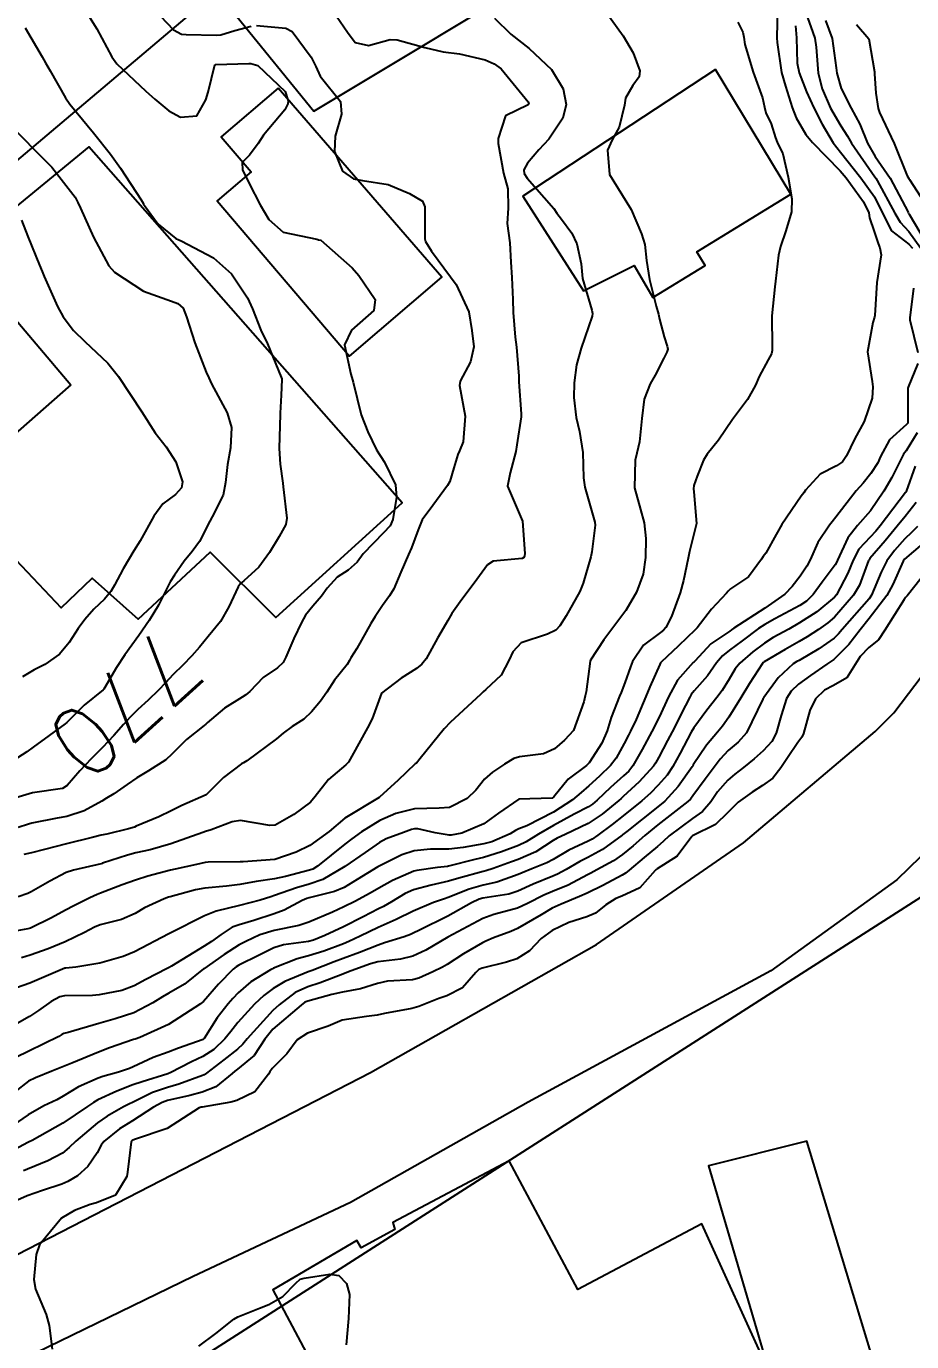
# Model space of a CAD drawing. Header units: metres. Extents: x 318500 to 325275, y 7408834 to 7428799.
# Drawn here: x 322030.4 to 322081.3, y 7422226.6 to 7422302.3 of the extents above; entities that cross this region are included whole.
import ezdxf
from ezdxf.enums import TextEntityAlignment as Align

# ---------------------------------------------------------------- set-up
doc = ezdxf.new("R2010")
doc.units = ezdxf.units.M
doc.header["$MEASUREMENT"] = 0
doc.layers.add('_TEXTO_CONGELA', color=45, linetype='Continuous', plot=False)
for name, color, linetype in [('Cotas', 45, 'Continuous'), ('Curvas de Nivel 1m', 11, 'Continuous'), ('Curvas de Nivel 5m', 15, 'Continuous'), ('Edificações', 30, 'Continuous'), ('Vias Primárias', 230, 'Continuous')]:
    doc.layers.add(name, color=color, linetype=linetype)
doc.styles.add('Style-STANDARD', font='STANDARD.shx')

msp = doc.modelspace()

# ---------------------------------------------------------------- linework, layer by layer
at = {"layer": '_TEXTO_CONGELA'}
msp.add_line((321755.824, 7422043.589), (322157.482, 7422300.567), dxfattribs=at)
at = {"layer": 'Curvas de Nivel 1m', "flags": 128}
for points, elevation in [([(322033.317, 7422303.888), (322034.414, 7422302.129), (322035.276, 7422300.511), (322035.563, 7422300.116), (322037.247, 7422298.527), (322037.75, 7422298.082), (322038.56, 7422297.397), (322039.23, 7422297.044), (322040.164, 7422297.117), (322040.695, 7422298.045), (322040.818, 7422298.473), (322041.212, 7422300.041), (322041.242, 7422300.069), (322041.271, 7422300.077), (322043.157, 7422300.126), (322043.272, 7422300.122), (322043.676, 7422300.004), (322045.248, 7422298.523), (322045.419, 7422297.978), (322045.415, 7422297.802), (322045.235, 7422297.469), (322044.012, 7422295.998), (322043.692, 7422295.524), (322043.203, 7422294.85), (322042.777, 7422294.436), (322042.793, 7422294.016), (322043.178, 7422293.225), (322043.812, 7422292), (322044.315, 7422291.156), (322045.144, 7422290.421), (322047.085, 7422290.016), (322047.14, 7422289.999), (322047.17, 7422289.989), (322047.317, 7422289.957), (322049.117, 7422288.368), (322049.493, 7422287.924), (322050.442, 7422286.557), (322050.365, 7422285.911), (322049.069, 7422284.789), (322048.676, 7422283.936), (322049.035, 7422282.245), (322049.136, 7422281.928), (322049.169, 7422281.787), (322049.63, 7422279.921), (322050.004, 7422278.929), (322050.505, 7422277.907), (322050.969, 7422277.191), (322051.613, 7422275.893), (322051.663, 7422275.169), (322051.447, 7422273.895), (322051.294, 7422273.519), (322050.912, 7422273.128), (322049.753, 7422271.917), (322049.389, 7422271.427), (322048.886, 7422270.976), (322048.248, 7422270.57), (322047.67, 7422269.948), (322047.339, 7422269.476), (322046.854, 7422268.9), (322046.427, 7422268.383), (322046.201, 7422267.966), (322045.762, 7422267.039), (322045.3, 7422265.975), (322045.132, 7422265.66), (322044.81, 7422265.346), (322043.996, 7422264.798), (322043.228, 7422264.003), (322042.997, 7422263.797), (322042.785, 7422263.665), (322041.763, 7422263.037), (322040.762, 7422262.186), (322040.687, 7422262.115), (322040.599, 7422262.042), (322039.571, 7422261.233), (322038.743, 7422260.387), (322038.385, 7422260.065), (322037.384, 7422259.426), (322036.724, 7422259.03), (322036.165, 7422258.649), (322035.4, 7422258.103), (322034.966, 7422257.848), (322034.704, 7422257.693), (322033.697, 7422257.123), (322032.69, 7422256.8), (322032.133, 7422256.704), (322030.684, 7422256.409), (322030.495, 7422256.36), (322029.896, 7422256.178)], 769), ([(322057.309, 7422302.741), (322058.24, 7422301.811), (322059.288, 7422300.996), (322060.583, 7422299.78), (322061.253, 7422298.665), (322061.43, 7422297.767), (322061.232, 7422296.982), (322060.433, 7422295.782), (322059.85, 7422295.15), (322059.199, 7422294.399), (322058.989, 7422294.006), (322059.013, 7422293.802), (322059.186, 7422293.52), (322060.715, 7422291.777), (322060.897, 7422291.514), (322061.154, 7422291.162), (322061.749, 7422290.364), (322062.032, 7422289.757), (322062.282, 7422288.593), (322062.356, 7422287.751), (322062.895, 7422285.931), (322062.949, 7422285.742), (322062.93, 7422285.593), (322062.295, 7422283.751), (322062.02, 7422282.781), (322061.88, 7422281.757), (322061.874, 7422280.9), (322062.009, 7422279.755), (322062.2, 7422278.96), (322062.384, 7422277.749), (322062.425, 7422276.281), (322062.508, 7422275.747), (322062.928, 7422274.279), (322063.083, 7422273.738), (322063.1, 7422273.556), (322062.903, 7422272.038), (322062.84, 7422271.741), (322062.405, 7422270.22), (322062.218, 7422269.75), (322061.433, 7422268.346), (322061.061, 7422267.767), (322060.838, 7422267.522), (322060.346, 7422267.289), (322058.83, 7422266.794), (322058.359, 7422266.27), (322058.145, 7422265.807), (322057.677, 7422264.941), (322056.794, 7422264.111), (322056.64, 7422263.975), (322056.49, 7422263.824), (322054.774, 7422262.237), (322054.414, 7422261.855), (322053.014, 7422260.145), (322052.805, 7422259.879), (322052.768, 7422259.852), (322052.739, 7422259.834), (322051.733, 7422258.882), (322050.711, 7422257.935), (322050.692, 7422257.918), (322050.663, 7422257.901), (322048.698, 7422256.701), (322047.784, 7422255.944), (322046.672, 7422255.132), (322045.892, 7422254.743), (322044.664, 7422254.336), (322042.841, 7422254.187), (322042.662, 7422254.194), (322040.815, 7422254.182), (322040.661, 7422254.159), (322040.156, 7422254.038), (322038.932, 7422253.779), (322038.655, 7422253.715), (322037.362, 7422253.367), (322036.646, 7422253.145), (322035.874, 7422252.865), (322034.634, 7422252.389), (322034.436, 7422252.31), (322034.018, 7422252.119), (322033.095, 7422251.661), (322032.619, 7422251.405), (322031.8, 7422250.964), (322030.603, 7422250.386), (322030.442, 7422250.332), (322029.608, 7422250.18)], 766), ([(322073.581, 7422303.344), (322073.553, 7422301.607), (322073.564, 7422301.338), (322073.817, 7422299.602), (322074.041, 7422298.815), (322074.433, 7422297.592), (322074.652, 7422297.007), (322075.225, 7422296.036), (322075.604, 7422295.576), (322077.196, 7422293.948), (322077.543, 7422293.555), (322078.532, 7422292.177), (322078.834, 7422291.535), (322078.871, 7422291.248), (322079.149, 7422290.453), (322079.378, 7422289.763), (322079.47, 7422289.525), (322079.547, 7422289.111), (322079.303, 7422287.527), (322079.177, 7422285.624), (322079.164, 7422285.529), (322079.077, 7422285.222), (322078.762, 7422283.534), (322079.035, 7422281.839), (322079.072, 7422281.529), (322079.024, 7422280.88), (322078.581, 7422279.536), (322078.021, 7422278.518), (322077.557, 7422277.551), (322077.317, 7422277.212), (322076.971, 7422276.974), (322076.034, 7422276.499), (322075.19, 7422275.578), (322075.095, 7422275.433), (322074.946, 7422275.224), (322073.844, 7422273.596), (322073.501, 7422273.021), (322072.905, 7422271.955), (322072.762, 7422271.752), (322072.674, 7422271.613), (322071.909, 7422270.6), (322070.874, 7422269.901), (322070.747, 7422269.767), (322070.645, 7422269.642), (322069.781, 7422268.73), (322068.969, 7422267.659), (322068.91, 7422267.598), (322068.848, 7422267.546), (322067.893, 7422266.615), (322066.898, 7422265.689), (322066.861, 7422265.648), (322066.818, 7422265.556), (322066.233, 7422264.264), (322066.007, 7422263.702), (322065.453, 7422262.386), (322065.123, 7422261.715), (322065.002, 7422261.481), (322064.759, 7422261.005), (322064.306, 7422260.165), (322063.978, 7422259.728), (322063.349, 7422259.116), (322062.722, 7422258.571), (322062.279, 7422258.184), (322061.781, 7422257.754), (322060.703, 7422257.052), (322059.166, 7422256.264), (322058.693, 7422256.084), (322058.506, 7422255.988), (322058.206, 7422255.805), (322057.146, 7422255.352), (322056.681, 7422255.222), (322055.505, 7422255.01), (322054.676, 7422254.922), (322053.62, 7422254.921), (322052.674, 7422254.828), (322051.97, 7422254.587), (322050.661, 7422253.95), (322050.628, 7422253.933), (322050.585, 7422253.901), (322049.396, 7422253.171), (322048.642, 7422252.722), (322048.091, 7422252.486), (322046.633, 7422252.13), (322046.501, 7422252.092), (322046.227, 7422251.964), (322045.195, 7422251.403), (322044.622, 7422251.204), (322043.445, 7422250.825), (322042.616, 7422250.578), (322042.197, 7422250.431), (322041.578, 7422250.02), (322041.016, 7422249.614), (322040.6, 7422249.35), (322038.712, 7422248.188), (322038.581, 7422248.112), (322038.473, 7422248.062), (322037.231, 7422247.419), (322036.565, 7422247.058), (322035.859, 7422246.798), (322034.556, 7422246.539), (322034.164, 7422246.507), (322032.555, 7422246.489), (322032.28, 7422246.418), (322031.79, 7422246.151), (322031.066, 7422245.639), (322030.537, 7422245.294), (322029.824, 7422244.883)], 763), ([(322048.208, 7422302.846), (322048.848, 7422301.937), (322049.291, 7422301.342), (322050.047, 7422301.161), (322051.294, 7422301.501), (322051.708, 7422301.481), (322053.287, 7422301.039), (322054.355, 7422300.793), (322055.282, 7422300.674), (322056.769, 7422300.336), (322057.274, 7422300.104), (322057.675, 7422299.816), (322059.242, 7422297.925), (322059.273, 7422297.8), (322059.239, 7422297.75), (322057.938, 7422297.108), (322057.51, 7422295.817), (322057.509, 7422295.524), (322057.816, 7422293.814), (322058.075, 7422292.912), (322058.092, 7422291.811), (322058.034, 7422290.929), (322058.18, 7422289.81), (322058.245, 7422288.687), (322058.289, 7422287.808), (322058.356, 7422286.542), (322058.373, 7422285.807), (322058.487, 7422284.385), (322058.57, 7422283.805), (322058.696, 7422282.142), (322058.707, 7422281.803), (322058.835, 7422279.969), (322058.835, 7422279.802), (322058.593, 7422278.195), (322058.534, 7422277.804), (322058.197, 7422276.572), (322058.049, 7422275.809), (322058.92, 7422273.8), (322059.041, 7422271.937), (322059.035, 7422271.798), (322058.995, 7422271.702), (322058.898, 7422271.652), (322057.218, 7422271.494), (322056.892, 7422271.285), (322056.279, 7422270.429), (322055.841, 7422269.835), (322055.424, 7422269.279), (322054.849, 7422268.473), (322054.611, 7422268.086), (322054.482, 7422267.855), (322054.023, 7422267.053), (322053.362, 7422265.872), (322053.128, 7422265.563), (322052.811, 7422265.311), (322051.924, 7422264.768), (322050.79, 7422263.9), (322050.252, 7422262.423), (322049.993, 7422261.912), (322049.096, 7422260.277), (322048.898, 7422259.928), (322048.819, 7422259.849), (322048.738, 7422259.783), (322047.747, 7422258.923), (322046.977, 7422257.956), (322046.705, 7422257.632), (322045.755, 7422256.909), (322044.685, 7422256.302), (322044.382, 7422256.287), (322042.688, 7422256.574), (322042.207, 7422256.498), (322040.995, 7422256.035), (322040.679, 7422255.938), (322040.516, 7422255.879), (322038.672, 7422255.226), (322037.482, 7422254.892), (322036.666, 7422254.709), (322036.18, 7422254.58), (322034.743, 7422254.109), (322034.683, 7422254.087), (322034.66, 7422254.081), (322033.066, 7422253.722), (322032.652, 7422253.574), (322031.71, 7422253.088), (322030.634, 7422252.459), (322030.441, 7422252.364), (322029.886, 7422252.177)], 767), ([(322038.087, 7422302.857), (322038.831, 7422302.067), (322039.296, 7422301.81), (322039.564, 7422301.789), (322041.296, 7422301.754), (322041.555, 7422301.777), (322042.35, 7422302.024), (322043.303, 7422302.275)], 768), ([(322075.312, 7422302.78), (322075.626, 7422301.908), (322075.735, 7422301.583), (322075.806, 7422301.069), (322075.926, 7422299.573), (322076.15, 7422298.677), (322076.631, 7422297.566), (322077.23, 7422296.545), (322077.61, 7422295.94), (322077.841, 7422295.551), (322079.191, 7422293.604), (322079.24, 7422293.529), (322079.322, 7422293.394), (322080.329, 7422291.512), (322080.641, 7422290.994), (322081.15, 7422290.459), (322081.84, 7422289.493)], 761), ([(322071.309, 7422302.498), (322071.593, 7422301.925), (322071.648, 7422301.635), (322071.713, 7422301.214), (322072.188, 7422299.626), (322072.718, 7422298.148), (322072.828, 7422297.616), (322072.917, 7422297.295), (322073.23, 7422296.657), (322073.47, 7422295.854), (322073.57, 7422295.605), (322073.885, 7422294.925), (322074.195, 7422293.595), (322074.417, 7422292.346), (322074.393, 7422291.592), (322074.059, 7422290.506), (322073.762, 7422289.601), (322073.643, 7422289.092), (322073.462, 7422287.605), (322073.435, 7422287.276), (322073.267, 7422285.607), (322073.28, 7422283.825), (322073.282, 7422283.607), (322073.236, 7422283.429), (322073.052, 7422283.082), (322072.528, 7422282.127), (322072.321, 7422281.621), (322071.857, 7422280.787), (322071, 7422279.64), (322070.19, 7422278.446), (322069.545, 7422277.654), (322069.322, 7422277.309), (322068.961, 7422276.381), (322068.774, 7422275.842), (322068.751, 7422275.663), (322068.766, 7422275.481), (322068.93, 7422273.66), (322068.524, 7422272.048), (322068.45, 7422271.667), (322068.18, 7422270.371), (322067.99, 7422269.673), (322067.482, 7422268.306), (322067.155, 7422267.685), (322067.018, 7422267.517), (322066.846, 7422267.391), (322065.882, 7422266.656), (322065.243, 7422265.714), (322065.123, 7422265.407), (322064.802, 7422264.496), (322064.586, 7422263.929), (322064.498, 7422263.723), (322064.005, 7422262.5), (322063.777, 7422261.73), (322063.472, 7422261.02), (322062.742, 7422259.882), (322062.676, 7422259.806), (322062.588, 7422259.742), (322061.539, 7422258.947), (322060.712, 7422257.935), (322060.624, 7422257.859), (322058.71, 7422257.8), (322057.523, 7422256.991), (322056.696, 7422256.386), (322055.417, 7422255.839), (322054.804, 7422255.733), (322054.688, 7422255.73), (322053.879, 7422255.862), (322052.898, 7422256.083), (322052.692, 7422256.089), (322052.525, 7422256.049), (322052.073, 7422255.886), (322051.071, 7422255.509), (322050.681, 7422255.304), (322049.852, 7422254.732), (322048.682, 7422253.93), (322047.425, 7422253.172), (322046.644, 7422252.912), (322045.903, 7422252.706), (322044.634, 7422252.251), (322044.429, 7422252.187), (322043.82, 7422251.992), (322042.627, 7422251.681), (322041.285, 7422251.362), (322040.621, 7422251.088), (322038.638, 7422250.097), (322038.6, 7422250.079), (322038.569, 7422250.06), (322036.589, 7422249.013), (322035.931, 7422248.753), (322034.583, 7422248.371), (322033.213, 7422248.13), (322032.638, 7422248.08), (322032.579, 7422248.067), (322031.225, 7422247.505), (322030.566, 7422247.218), (322029.795, 7422246.944)], 764), ([(322043.607, 7422302.309), (322045.302, 7422302.168), (322045.663, 7422301.976), (322046.76, 7422300.483), (322047.022, 7422299.962), (322047.261, 7422299.391), (322048.439, 7422297.942), (322048.501, 7422297.209), (322048.124, 7422295.946), (322048.088, 7422295.066), (322048.554, 7422293.94), (322049.183, 7422293.485), (322049.703, 7422293.402), (322051.179, 7422293.157), (322052.411, 7422292.648), (322053.165, 7422292.21), (322053.296, 7422291.878), (322053.296, 7422290.032), (322053.326, 7422289.877), (322053.673, 7422289.331), (322054.767, 7422287.855), (322055.103, 7422287.41), (322055.815, 7422285.839), (322056.004, 7422284.77), (322056.104, 7422283.834), (322055.924, 7422282.96), (322055.316, 7422281.846), (322055.281, 7422281.592), (322055.62, 7422279.841), (322055.501, 7422278.358), (322055.283, 7422277.845), (322055.194, 7422277.63), (322054.965, 7422276.863), (322054.73, 7422276.077), (322054.603, 7422275.855), (322053.754, 7422274.689), (322053.145, 7422273.877), (322052.914, 7422273.299), (322052.526, 7422272.261), (322052.354, 7422271.885), (322051.906, 7422270.868), (322051.506, 7422269.894), (322051.263, 7422269.497), (322050.856, 7422268.934), (322050.435, 7422268.318), (322050.187, 7422267.91), (322049.371, 7422266.468), (322049.043, 7422265.927), (322048.959, 7422265.787), (322048.814, 7422265.556), (322048.093, 7422264.649), (322047.646, 7422263.947), (322047.294, 7422263.44), (322046.773, 7422262.819), (322046.321, 7422262.41), (322045.653, 7422261.971), (322045.139, 7422261.594), (322044.753, 7422261.27), (322043.049, 7422260.005), (322042.854, 7422259.893), (322042.737, 7422259.827), (322041.699, 7422259.052), (322040.71, 7422258.04), (322039.315, 7422257.44), (322038.696, 7422257.124), (322037.981, 7422256.78), (322036.682, 7422256.242), (322036.576, 7422256.196), (322036.236, 7422256.094), (322034.991, 7422255.793), (322034.676, 7422255.719), (322034.152, 7422255.595), (322032.671, 7422255.235), (322031.408, 7422254.899), (322030.665, 7422254.715), (322030.226, 7422254.612)], 768), ([(322074.612, 7422302.292), (322074.687, 7422301.596), (322074.725, 7422300.142), (322074.83, 7422299.587), (322075.254, 7422298.488), (322075.678, 7422297.576), (322076.162, 7422296.639), (322076.796, 7422295.564), (322077.212, 7422295.024), (322078.39, 7422293.542), (322079.174, 7422292.461), (322079.631, 7422291.523), (322080.14, 7422290.505), (322081.142, 7422289.739), (322081.352, 7422289.498)], 762), ([(322078.134, 7422302.373), (322078.833, 7422301.537), (322079.161, 7422299.642), (322079.167, 7422299.532), (322079.253, 7422298.429), (322079.376, 7422297.529), (322079.46, 7422297.305), (322080.303, 7422295.519), (322081.048, 7422293.655), (322081.141, 7422293.51), (322081.189, 7422293.445), (322082.452, 7422291.487)], 759), ([(322029.819, 7422296.191), (322031.199, 7422294.803), (322031.819, 7422294.161), (322033.164, 7422292.433), (322033.333, 7422292.138), (322033.484, 7422291.81), (322034.235, 7422290.129), (322035.115, 7422288.476), (322035.425, 7422288.115), (322037.094, 7422287.03), (322038.705, 7422286.446), (322039.084, 7422286.321), (322039.379, 7422286.057), (322039.585, 7422285.545), (322040.055, 7422284.05), (322040.711, 7422282.367), (322040.856, 7422282.042), (322041.025, 7422281.689), (322041.918, 7422280.026), (322042.158, 7422279.189), (322042.103, 7422278.023), (322041.936, 7422277.055), (322041.815, 7422276.027), (322041.681, 7422275.286), (322041.055, 7422274.038), (322040.917, 7422273.787), (322040.321, 7422272.631), (322039.901, 7422272.05), (322039.45, 7422271.496), (322038.879, 7422270.693), (322038.639, 7422270.298), (322038.521, 7422270.065), (322037.964, 7422268.963), (322037.423, 7422268.081), (322036.831, 7422267.213), (322036.036, 7422266.102), (322035.54, 7422265.378), (322034.819, 7422264.12), (322034.805, 7422264.104), (322034.79, 7422264.088), (322033.688, 7422263.215), (322032.762, 7422262.285), (322032.688, 7422262.214), (322032.595, 7422262.142), (322030.746, 7422260.784), (322030.391, 7422260.526), (322029.85, 7422260.179)], 771), ([(322030.084, 7422291.121), (322030.442, 7422290.18), (322031.115, 7422288.521), (322031.266, 7422288.168), (322031.395, 7422287.877), (322032.16, 7422286.154), (322032.475, 7422285.55), (322033.066, 7422284.758), (322033.72, 7422284.133), (322035.042, 7422282.888), (322035.671, 7422282.11), (322037, 7422280.09), (322037.777, 7422278.867), (322038.403, 7422278.069), (322038.967, 7422277.211), (322039.347, 7422276.056), (322039.291, 7422275.711), (322038.939, 7422275.332), (322038.211, 7422274.791), (322037.693, 7422274.078), (322036.906, 7422272.671), (322036.554, 7422272.095), (322035.933, 7422271.056), (322035.443, 7422270.111), (322035.226, 7422269.753), (322034.858, 7422269.315), (322034.252, 7422268.723), (322033.72, 7422268.131), (322033.351, 7422267.619), (322032.827, 7422266.804), (322032.263, 7422266.148), (322031.426, 7422265.546), (322030.806, 7422265.243), (322030.142, 7422264.835)], 772), ([(322081.402, 7422287.202), (322081.199, 7422285.499), (322081.209, 7422285.378), (322081.662, 7422283.494)], 762), ([(322081.669, 7422282.875), (322081.103, 7422281.499), (322081.088, 7422281.44), (322081.093, 7422279.499), (322081.077, 7422279.432), (322081.008, 7422279.351), (322080.039, 7422278.469), (322079.516, 7422277.522), (322079.35, 7422277.149), (322078.965, 7422276.528), (322078.507, 7422275.987), (322078.113, 7422275.543), (322076.935, 7422274.019), (322076.734, 7422273.76), (322076.572, 7422273.564), (322075.914, 7422272.571), (322075.464, 7422271.574), (322075.273, 7422271.197), (322074.886, 7422270.636), (322074.431, 7422270.032), (322074.003, 7422269.593), (322072.862, 7422268.792), (322071.082, 7422267.637), (322070.947, 7422267.54), (322070.847, 7422267.472), (322069.752, 7422266.735), (322068.821, 7422265.744), (322068.785, 7422265.696), (322068.742, 7422265.661), (322067.84, 7422264.639), (322067.314, 7422263.682), (322066.778, 7422262.513), (322066.355, 7422261.696), (322065.794, 7422260.665), (322065.263, 7422259.712), (322065.034, 7422259.417), (322064.731, 7422259.142), (322063.979, 7422258.469), (322063.206, 7422257.735), (322062.941, 7422257.504), (322062.706, 7422257.356), (322061.882, 7422256.933), (322060.695, 7422256.29), (322059.842, 7422255.783), (322059.131, 7422255.346), (322058.68, 7422255.133), (322057.712, 7422254.772), (322056.669, 7422254.451), (322056.171, 7422254.324), (322054.661, 7422253.941), (322054.588, 7422253.924), (322054.017, 7422253.86), (322052.834, 7422253.701), (322052.657, 7422253.661), (322051.422, 7422253.119), (322050.642, 7422252.684), (322050.154, 7422252.391), (322049.265, 7422251.92), (322048.627, 7422251.597), (322047.986, 7422251.302), (322046.618, 7422250.716), (322046.048, 7422250.533), (322044.613, 7422250.24), (322043.799, 7422249.992), (322042.993, 7422249.615), (322042.601, 7422249.409), (322041.742, 7422248.87), (322040.58, 7422248.044), (322040.564, 7422248.03), (322039.46, 7422247.153), (322038.559, 7422246.634), (322038.19, 7422246.431), (322037.64, 7422246.074), (322036.544, 7422245.502), (322035.481, 7422245.16), (322034.538, 7422244.897), (322032.759, 7422244.372), (322032.523, 7422244.308), (322032.411, 7422244.252), (322032.24, 7422244.144), (322030.511, 7422243.294), (322029.75, 7422242.935)], 762), ([(322081.619, 7422278.875), (322080.985, 7422277.841), (322080.843, 7422277.641), (322080.758, 7422277.503), (322080.16, 7422276.314), (322079.704, 7422275.519), (322078.939, 7422274.398), (322078.189, 7422273.541), (322077.633, 7422272.836), (322077.044, 7422271.558), (322077.001, 7422271.456), (322076.896, 7422271.279), (322076.158, 7422270.29), (322075.647, 7422269.572), (322075.256, 7422269.186), (322074.864, 7422268.935), (322073.43, 7422268.176), (322072.852, 7422267.857), (322072.487, 7422267.615), (322071.559, 7422266.909), (322070.831, 7422266.366), (322070.42, 7422266.05), (322070.075, 7422265.647), (322069.559, 7422264.902), (322068.796, 7422264.029), (322068.626, 7422263.829), (322068.532, 7422263.664), (322068.3, 7422263.183), (322067.52, 7422261.679), (322067.261, 7422261.184), (322066.748, 7422260.212), (322066.564, 7422259.871), (322066.442, 7422259.694), (322065.634, 7422258.799), (322064.713, 7422257.946), (322064.592, 7422257.841), (322064.464, 7422257.722), (322063.501, 7422256.933), (322062.697, 7422256.406), (322061.37, 7422255.76), (322060.905, 7422255.548), (322060.685, 7422255.412), (322059.685, 7422254.775), (322058.668, 7422254.321), (322058.284, 7422254.186), (322057.219, 7422253.814), (322056.804, 7422253.672), (322056.657, 7422253.633), (322055.245, 7422253.247), (322054.648, 7422253.079), (322053.657, 7422252.852), (322052.64, 7422252.575), (322052.158, 7422252.364), (322051.368, 7422251.893), (322050.905, 7422251.62), (322050.626, 7422251.481), (322049.742, 7422251.034), (322048.615, 7422250.455), (322047.543, 7422249.946), (322046.885, 7422249.677), (322046.605, 7422249.608), (322045.164, 7422249.409), (322044.599, 7422249.237), (322043.757, 7422248.829), (322042.583, 7422248.239), (322042.439, 7422248.155), (322042.263, 7422248.013), (322041.427, 7422247.162), (322040.552, 7422246.155), (322040.487, 7422246.095), (322040.39, 7422246.032), (322038.538, 7422244.835), (322036.899, 7422244.084), (322036.619, 7422243.998), (322036.528, 7422243.972), (322035.142, 7422243.483), (322034.517, 7422243.242), (322032.977, 7422242.603), (322032.503, 7422242.413), (322031.833, 7422242.15), (322030.89, 7422241.768), (322030.491, 7422241.575), (322029.699, 7422240.961)], 761), ([(322081.562, 7422274.875), (322080.936, 7422274.06), (322080.48, 7422273.507), (322079.774, 7422272.66), (322078.902, 7422271.638), (322078.853, 7422271.578), (322078.829, 7422271.531), (322078.301, 7422270.117), (322077.963, 7422269.544), (322076.857, 7422268.268), (322076.478, 7422267.94), (322075.944, 7422267.569), (322075.285, 7422267.134), (322074.839, 7422266.865), (322074.02, 7422266.404), (322072.821, 7422265.705), (322072.766, 7422265.666), (322072.715, 7422265.612), (322071.972, 7422264.453), (322071.477, 7422263.63), (322070.779, 7422262.508), (322070.417, 7422262), (322070.124, 7422261.646), (322069.509, 7422260.902), (322068.742, 7422259.769), (322068.705, 7422259.696), (322068.68, 7422259.661), (322067.872, 7422258.524), (322067.095, 7422257.684), (322066.707, 7422257.353), (322064.911, 7422255.936), (322064.69, 7422255.76), (322064.667, 7422255.744), (322064.64, 7422255.721), (322063.506, 7422254.904), (322062.671, 7422254.441), (322062.206, 7422254.207), (322061.427, 7422253.758), (322060.935, 7422253.487), (322060.654, 7422253.364), (322059.524, 7422252.909), (322058.64, 7422252.497), (322058.116, 7422252.327), (322056.634, 7422252.103), (322056.41, 7422252.047), (322055.971, 7422251.83), (322054.622, 7422251.065), (322052.994, 7422250.255), (322052.612, 7422250.08), (322052.472, 7422250.021), (322052.105, 7422249.885), (322050.973, 7422249.528), (322050.603, 7422249.406), (322049.529, 7422248.983), (322048.59, 7422248.629), (322048.08, 7422248.446), (322046.806, 7422247.948), (322046.641, 7422247.887), (322046.579, 7422247.862), (322045.228, 7422247.312), (322044.564, 7422246.911), (322044.034, 7422246.512), (322043.487, 7422245.996), (322042.539, 7422244.942), (322042.121, 7422244.427), (322041.788, 7422244.017), (322041.143, 7422243.401), (322040.514, 7422242.992), (322039.87, 7422242.679), (322038.639, 7422242.058), (322038.54, 7422242.018), (322038.499, 7422242.002), (322037.029, 7422241.545), (322036.489, 7422241.355), (322035.577, 7422241.006), (322034.476, 7422240.492), (322034.234, 7422240.353), (322033.884, 7422240.119), (322032.46, 7422239.156), (322030.695, 7422238.166), (322030.533, 7422238.085), (322030.448, 7422238.039), (322029.231, 7422237.389)], 759), ([(322081.637, 7422273.493), (322081.287, 7422273.134), (322080.919, 7422272.774), (322080.314, 7422272.104), (322079.876, 7422271.515), (322079.545, 7422270.866), (322078.999, 7422269.528), (322078.868, 7422269.33), (322077.314, 7422267.553), (322077.097, 7422267.305), (322076.842, 7422267.058), (322075.955, 7422266.447), (322074.823, 7422265.784), (322074.69, 7422265.714), (322074.496, 7422265.585), (322073.621, 7422264.785), (322072.791, 7422263.658), (322072.773, 7422263.627), (322072.762, 7422263.61), (322072.733, 7422263.554), (322071.796, 7422261.625), (322071.317, 7422261.076), (322070.754, 7422260.595), (322070.287, 7422260.105), (322069.94, 7422259.648), (322069.428, 7422258.955), (322068.715, 7422257.997), (322068.571, 7422257.803), (322068.427, 7422257.664), (322066.696, 7422256.314), (322065.959, 7422255.701), (322065.285, 7422255.107), (322064.673, 7422254.611), (322064.139, 7422254.254), (322063.198, 7422253.735), (322062.847, 7422253.548), (322062.656, 7422253.444), (322061.543, 7422252.86), (322060.641, 7422252.487), (322060.138, 7422252.277), (322059.208, 7422251.791), (322058.627, 7422251.533), (322057.267, 7422251.17), (322056.621, 7422250.933), (322054.61, 7422249.85), (322053.355, 7422249.112), (322052.593, 7422248.762), (322051.885, 7422248.592), (322050.588, 7422248.438), (322050.162, 7422248.331), (322049.062, 7422247.923), (322048.716, 7422247.79), (322048.577, 7422247.739), (322047.272, 7422247.24), (322046.566, 7422247.007), (322045.837, 7422246.685), (322044.904, 7422245.975), (322044.547, 7422245.634), (322043.072, 7422244.002), (322042.825, 7422243.706), (322042.521, 7422243.417), (322041.733, 7422242.796), (322040.723, 7422242.028), (322040.589, 7422241.939), (322040.498, 7422241.894), (322039.139, 7422241.402), (322038.487, 7422241.219), (322037.63, 7422240.926), (322036.474, 7422240.354), (322036.299, 7422240.266), (322035.954, 7422240.095), (322035.009, 7422239.56), (322034.461, 7422239.185), (322033.208, 7422238.129), (322032.83, 7422237.748), (322032.439, 7422237.432), (322031.596, 7422236.989), (322030.425, 7422236.511), (322030.189, 7422236.407)], 758), ([(322081.922, 7422272.483), (322080.901, 7422271.6), (322080.851, 7422271.55), (322080.819, 7422271.501), (322080.231, 7422270.158), (322079.877, 7422269.515), (322078.857, 7422268.191), (322078.346, 7422267.538), (322077.688, 7422266.697), (322076.824, 7422265.834), (322076.663, 7422265.721), (322076.423, 7422265.564), (322075.479, 7422264.905), (322074.802, 7422264.409), (322074.368, 7422264.015), (322074.1, 7422263.59), (322073.792, 7422262.607), (322073.509, 7422261.599), (322073.253, 7422261.113), (322072.754, 7422260.575), (322072.239, 7422260.127), (322071.626, 7422259.627), (322071.128, 7422259.24), (322070.729, 7422258.89), (322070.142, 7422258.222), (322069.745, 7422257.65), (322069.269, 7422257.09), (322068.7, 7422256.682), (322067.354, 7422255.68), (322067.007, 7422255.364), (322066.681, 7422255.083), (322065.921, 7422254.451), (322065.048, 7422253.714), (322064.833, 7422253.542), (322064.656, 7422253.43), (322063.542, 7422252.836), (322062.64, 7422252.387), (322062.191, 7422252.193), (322061.131, 7422251.762), (322060.628, 7422251.53), (322059.995, 7422251.15), (322058.616, 7422250.352), (322058.232, 7422250.186), (322057.243, 7422249.814), (322056.801, 7422249.624), (322056.606, 7422249.535), (322055.524, 7422248.908), (322054.586, 7422248.282), (322054.312, 7422248.126), (322053.744, 7422247.863), (322052.954, 7422247.495), (322052.573, 7422247.397), (322051.145, 7422247.321), (322050.569, 7422247.199), (322049.598, 7422246.881), (322048.562, 7422246.698), (322047.935, 7422246.56), (322046.553, 7422246.179), (322046.392, 7422246.113), (322046.18, 7422245.956), (322044.536, 7422244.567), (322044.078, 7422243.987), (322043.469, 7422243.042), (322042.504, 7422242.256), (322042.357, 7422242.157), (322042.2, 7422242.013), (322041.271, 7422241.239), (322040.484, 7422240.937), (322039.765, 7422240.757), (322038.476, 7422240.454), (322038.185, 7422240.353), (322037.677, 7422240.072), (322036.462, 7422239.29), (322035.73, 7422238.825), (322034.83, 7422238.106), (322034.661, 7422237.894), (322034.44, 7422237.453), (322033.891, 7422236.655), (322033.31, 7422236.127), (322032.757, 7422235.793), (322032.413, 7422235.649), (322031.287, 7422235.277), (322030.402, 7422234.979), (322029.851, 7422234.723)], 757), ([(322081.852, 7422270.524), (322081.047, 7422269.498), (322080.96, 7422269.408), (322080.868, 7422269.29), (322079.762, 7422267.516), (322079.389, 7422266.975), (322078.835, 7422266.517), (322078.35, 7422266.015), (322078.055, 7422265.541), (322077.582, 7422264.775), (322076.802, 7422264.342), (322076.288, 7422264.075), (322075.771, 7422263.57), (322075.451, 7422262.906), (322075.08, 7422261.577), (322074.978, 7422261.366), (322074.762, 7422261.061), (322074.153, 7422260.185), (322073.768, 7422259.595), (322073.319, 7422259.014), (322072.725, 7422258.582), (322072.132, 7422258.205), (322071.318, 7422257.631), (322070.704, 7422257.006), (322070.01, 7422256.333), (322068.69, 7422255.683), (322068.661, 7422255.66), (322067.818, 7422254.528), (322066.662, 7422253.794), (322066.599, 7422253.753), (322066.544, 7422253.692), (322065.661, 7422252.689), (322064.637, 7422252.212), (322064.282, 7422252.077), (322063.702, 7422251.729), (322063.118, 7422251.242), (322062.623, 7422251.02), (322061.57, 7422250.707), (322060.615, 7422250.252), (322059.993, 7422249.779), (322059.319, 7422249.069), (322058.592, 7422248.616), (322057.983, 7422248.412), (322056.584, 7422248.076), (322056.404, 7422248.001), (322056.22, 7422247.825), (322055.458, 7422246.946), (322054.56, 7422246.487), (322054.093, 7422246.321), (322052.94, 7422245.874), (322052.549, 7422245.75), (322050.979, 7422245.462), (322050.545, 7422245.376), (322049.929, 7422245.295), (322048.541, 7422245.075), (322047.734, 7422244.742), (322046.534, 7422244.328), (322045.95, 7422243.959), (322045.342, 7422243.143), (322044.505, 7422242.3), (322044.371, 7422242.113), (322044.299, 7422241.983), (322043.515, 7422240.965), (322042.477, 7422240.452), (322042.129, 7422240.36), (322040.471, 7422240.08), (322040.431, 7422240.07), (322040.314, 7422240.032), (322038.458, 7422238.849), (322036.584, 7422238.22), (322036.451, 7422238.151), (322036.415, 7422238.126), (322036.387, 7422238.091), (322036.183, 7422236.333), (322036.139, 7422236.093), (322035.484, 7422235.019), (322034.397, 7422234.578), (322034.033, 7422234.478), (322033.126, 7422234.129), (322032.386, 7422233.694), (322031.123, 7422232.159), (322030.921, 7422231.603), (322030.798, 7422230.163), (322030.885, 7422229.609), (322031.502, 7422228.152), (322031.669, 7422227.514), (322031.856, 7422226.147)], 756), ([(322040.293, 7422226.327), (322041.272, 7422227.048), (322042.309, 7422227.886), (322042.53, 7422228.007), (322043.784, 7422228.522), (322044.321, 7422228.728), (322045.118, 7422229.179), (322045.863, 7422229.957), (322046.124, 7422230.173), (322046.344, 7422230.248), (322047.819, 7422230.464), (322048.347, 7422230.39), (322048.78, 7422229.923), (322048.952, 7422229.299), (322048.903, 7422227.921), (322048.773, 7422226.401)], 756)]:
    msp.add_lwpolyline(points, dxfattribs=dict(at, elevation=elevation))
at = {"layer": 'Curvas de Nivel 5m', "flags": 128}
for points, elevation in [([(322063.319, 7422303.63), (322064.705, 7422301.726), (322065.285, 7422300.749), (322065.66, 7422299.714), (322065.621, 7422299.358), (322065.257, 7422298.864), (322064.835, 7422298.135), (322064.773, 7422297.725), (322064.482, 7422296.473), (322064.072, 7422295.731), (322063.81, 7422295.135), (322063.915, 7422293.733), (322065.16, 7422291.72), (322065.768, 7422290.333), (322065.946, 7422289.708), (322066.048, 7422288.785), (322066.213, 7422287.703), (322066.612, 7422286.173), (322066.74, 7422285.695), (322066.8, 7422285.417), (322067.067, 7422284.398), (322067.24, 7422283.865), (322067.271, 7422283.687), (322067.225, 7422283.52), (322067.052, 7422283.167), (322066.548, 7422282.186), (322066.261, 7422281.702), (322065.914, 7422280.809), (322065.787, 7422279.708), (322065.64, 7422278.363), (322065.488, 7422277.712), (322065.391, 7422277.297), (322065.352, 7422275.714), (322065.698, 7422274.475), (322065.913, 7422273.705), (322066.003, 7422272.79), (322065.99, 7422271.704), (322065.846, 7422270.745), (322065.475, 7422269.711), (322064.859, 7422268.663), (322064.463, 7422268.115), (322064.162, 7422267.727), (322063.596, 7422266.976), (322062.821, 7422265.789), (322062.802, 7422265.74), (322062.569, 7422263.967), (322062.52, 7422263.744), (322062.438, 7422263.396), (322061.843, 7422261.754), (322061.327, 7422261.196), (322060.754, 7422260.7), (322060.128, 7422260.401), (322058.747, 7422260.242), (322058.415, 7422260.134), (322057.878, 7422259.809), (322057.193, 7422259.356), (322056.727, 7422258.942), (322056.221, 7422258.324), (322055.722, 7422257.835), (322054.705, 7422257.325), (322054.122, 7422257.277), (322052.704, 7422257.245), (322051.615, 7422256.977), (322050.697, 7422256.567), (322049.653, 7422255.916), (322049.091, 7422255.517), (322048.679, 7422255.204), (322047.123, 7422253.953), (322046.843, 7422253.772), (322046.656, 7422253.709), (322045.278, 7422253.346), (322044.648, 7422253.211), (322043.585, 7422253.057), (322042.643, 7422252.883), (322041.875, 7422252.784), (322040.64, 7422252.687), (322040.092, 7422252.585), (322038.632, 7422252.184), (322038.537, 7422252.155), (322038.286, 7422252.065), (322037.163, 7422251.541), (322036.617, 7422251.225), (322035.836, 7422250.873), (322034.607, 7422250.562), (322034.279, 7422250.441), (322033.71, 7422250.123), (322032.594, 7422249.585), (322031.624, 7422249.188), (322030.587, 7422248.833), (322030.083, 7422248.677)], 765), ([(322030.295, 7422302.185), (322031.275, 7422300.514), (322031.467, 7422300.167), (322031.728, 7422299.698), (322032.619, 7422298.149), (322032.871, 7422297.78), (322033.232, 7422297.352), (322034.227, 7422296.13), (322035.202, 7422294.904), (322035.788, 7422294.111), (322036.965, 7422292.291), (322037.083, 7422292.091), (322037.11, 7422292.041), (322037.159, 7422291.954), (322037.951, 7422290.881), (322038.958, 7422290.063), (322039.139, 7422289.976), (322039.275, 7422289.921), (322041.124, 7422288.95), (322042.174, 7422288.024), (322043.09, 7422286.646), (322043.378, 7422286.006), (322043.857, 7422284.787), (322044.233, 7422283.992), (322045.031, 7422282.077), (322045.057, 7422281.98), (322045.062, 7422281.948), (322045.016, 7422281.047), (322044.967, 7422280.014), (322044.97, 7422279.98), (322044.968, 7422279.949), (322044.914, 7422277.981), (322044.966, 7422277.08), (322045.122, 7422275.978), (322045.149, 7422275.776), (322045.348, 7422273.976), (322045.291, 7422273.601), (322044.909, 7422272.917), (322044.36, 7422271.988), (322043.735, 7422271.15), (322042.875, 7422270.368), (322042.686, 7422270.199), (322042.553, 7422270.015), (322042.016, 7422268.859), (322041.525, 7422268.03), (322040.831, 7422267.164), (322040.319, 7422266.552), (322039.887, 7422266.049), (322039.357, 7422265.509), (322038.804, 7422264.963), (322038.364, 7422264.499), (322037.967, 7422264.072), (322037.372, 7422263.491), (322036.773, 7422262.957), (322036.337, 7422262.526), (322035.958, 7422262.098), (322035.401, 7422261.456), (322034.747, 7422260.763), (322034.095, 7422260.12), (322033.433, 7422259.425), (322032.717, 7422258.582), (322032.444, 7422258.415), (322030.71, 7422258.17), (322029.19, 7422257.698)], 770), ([(322076.344, 7422302.608), (322076.726, 7422301.569), (322076.96, 7422299.88), (322077.002, 7422299.563), (322077.257, 7422298.695), (322077.83, 7422297.551), (322078.324, 7422296.637), (322078.767, 7422295.537), (322079.209, 7422294.768), (322080.068, 7422293.521), (322081.096, 7422291.566), (322081.127, 7422291.5), (322081.14, 7422291.48), (322081.16, 7422291.453), (322082.328, 7422289.488)], 760), ([(322081.507, 7422276.959), (322080.988, 7422275.5), (322080.974, 7422275.476), (322080.949, 7422275.438), (322079.488, 7422273.522), (322079.237, 7422273.213), (322078.92, 7422272.883), (322078.267, 7422272.182), (322077.935, 7422271.544), (322077.636, 7422270.802), (322076.98, 7422269.558), (322076.869, 7422269.425), (322075.845, 7422268.585), (322074.854, 7422267.94), (322074.228, 7422267.589), (322073.345, 7422267.1), (322072.838, 7422266.781), (322072.166, 7422266.284), (322071.422, 7422265.631), (322071.152, 7422265.297), (322070.806, 7422264.698), (322070.393, 7422264.047), (322070.086, 7422263.647), (322069.51, 7422262.926), (322068.772, 7422261.904), (322068.625, 7422261.662), (322067.985, 7422260.438), (322067.566, 7422259.678), (322067.227, 7422259.188), (322066.724, 7422258.612), (322066.271, 7422258.142), (322065.781, 7422257.704), (322064.701, 7422256.832), (322064.079, 7422256.343), (322063.251, 7422255.734), (322062.92, 7422255.504), (322062.685, 7422255.378), (322061.575, 7422254.858), (322060.668, 7422254.333), (322060.308, 7422254.133), (322059.455, 7422253.788), (322058.885, 7422253.568), (322058.655, 7422253.469), (322057.431, 7422253.029), (322056.645, 7422252.851), (322055.845, 7422252.629), (322054.634, 7422252.132), (322054.426, 7422252.06), (322053.788, 7422251.863), (322052.625, 7422251.352), (322051.642, 7422250.868), (322050.615, 7422250.416), (322049.569, 7422249.916), (322048.928, 7422249.602), (322048.603, 7422249.472), (322047.483, 7422249.06), (322046.592, 7422248.78), (322045.946, 7422248.603), (322044.581, 7422248.071), (322044.52, 7422248.042), (322044.404, 7422247.983), (322043.278, 7422247.291), (322042.56, 7422246.665), (322042.242, 7422246.326), (322041.966, 7422246.016), (322041.346, 7422245.218), (322040.599, 7422244.029), (322040.565, 7422243.994), (322040.529, 7422243.972), (322039.109, 7422243.463), (322038.518, 7422243.249), (322037.652, 7422242.933), (322036.505, 7422242.396), (322036.293, 7422242.302), (322035.674, 7422242.098), (322034.766, 7422241.837), (322034.495, 7422241.745), (322033.366, 7422241.247), (322032.479, 7422240.708), (322032.121, 7422240.499), (322031.377, 7422240.156), (322030.465, 7422239.631), (322029.595, 7422239.042)], 760)]:
    msp.add_lwpolyline(points, dxfattribs=dict(at, elevation=elevation))
at = {"layer": 'Edificações'}
for points in [[(322042.478, 7422302.826), (322046.904, 7422297.385), (322061.244, 7422306.018), (322058.126, 7422310.932), (322052.011, 7422307.696), (322052.43, 7422306.678), (322047.394, 7422303.741), (322045.775, 7422305.659)], [(322070.013, 7422299.787), (322058.928, 7422292.497), (322062.428, 7422287.055), (322065.345, 7422288.513), (322066.415, 7422286.666), (322069.43, 7422288.513), (322068.943, 7422289.29), (322074.348, 7422292.616)], [(322044.849, 7422298.699), (322041.574, 7422295.901), (322043.293, 7422293.889), (322041.338, 7422292.219), (322048.965, 7422283.288), (322054.279, 7422287.827)], [(322032.922, 7422281.642), (322026.031, 7422275.603), (322027.164, 7422274.376), (322026.503, 7422273.716), (322028.674, 7422271.168), (322029.429, 7422271.923), (322032.356, 7422268.809), (322034.15, 7422270.508), (322036.793, 7422268.149), (322040.947, 7422272.017), (322044.723, 7422268.243), (322051.992, 7422274.848), (322033.962, 7422295.34), (322026.504, 7422289.206)]]:
    msp.add_lwpolyline(points, close=True, dxfattribs=at)
msp.add_lwpolyline([(322080.413, 7422221.148), (322075.273, 7422238.116), (322069.62, 7422236.703), (322073.089, 7422224.888), (322069.234, 7422233.364), (322062.088, 7422229.589), (322058.144, 7422236.991), (322051.455, 7422233.448), (322051.566, 7422233.043), (322049.63, 7422231.994), (322049.388, 7422232.397), (322044.547, 7422229.575), (322048.379, 7422222.362)], dxfattribs=at)
at = {"layer": 'Vias Primárias'}
for points in [[(323715.644, 7420145.548, 0), (323709.04, 7420132.939)], [(323831.088, 7420001.787, 0), (323833.844, 7420008.443, 0.220888)], [(322087.976, 7422315.064), (322078.661, 7422329.36, 0.380076), (322073.947, 7422330.649), (322069.807, 7422328.58), (322057.705, 7422319.207), (322042.332, 7422305.143), (322021.834, 7422287.809), (322006.783, 7422276.135, -0.04599), (321996.533, 7422269.597, -0.030141), (321983.442, 7422263.819), (321967.735, 7422258.475), (321947.675, 7422252.039), (321921.121, 7422244.27)], [(322186.412, 7422169.702), (322170.995, 7422189.121), (322158.451, 7422205.365), (322145.096, 7422224.375), (322129.881, 7422248.43), (322116.418, 7422270.112), (322107.063, 7422284.306, 0.091902), (322104.605, 7422286.861, 0.395928), (322102.657, 7422286.602), (322097.181, 7422279.141), (322092.175, 7422270.093), (322087.91, 7422262.093), (322084.502, 7422257.09), (322080.455, 7422253.152), (322073.197, 7422247.919), (322059.245, 7422240.361), (322049.006, 7422234.598), (322039.954, 7422230.34), (322020.448, 7422220.853), (321989.646, 7422205.186), (321963.854, 7422190.477), (321947.614, 7422181.043)]]:
    msp.add_lwpolyline(points, format="xyb", dxfattribs=at)
msp.add_lwpolyline([(321945.058, 7422187.107), (321980.753, 7422207.09), (321998.831, 7422216.085), (322020.924, 7422227.026), (322050.166, 7422242.074), (322063.17, 7422249.44), (322071.622, 7422255.293), (322079.199, 7422261.685), (322080.282, 7422262.767), (322082.338, 7422265.471)], dxfattribs=at)

# ---------------------------------------------------------------- texts
at = {"layer": 'Cotas', "style": 'Style-STANDARD'}
msp.add_text('770', height=4, rotation=222.24418, dxfattribs=at).set_placement((322036.043, 7422263.269, 770), align=Align.MIDDLE_CENTER)

doc.saveas('drawing.dxf')
